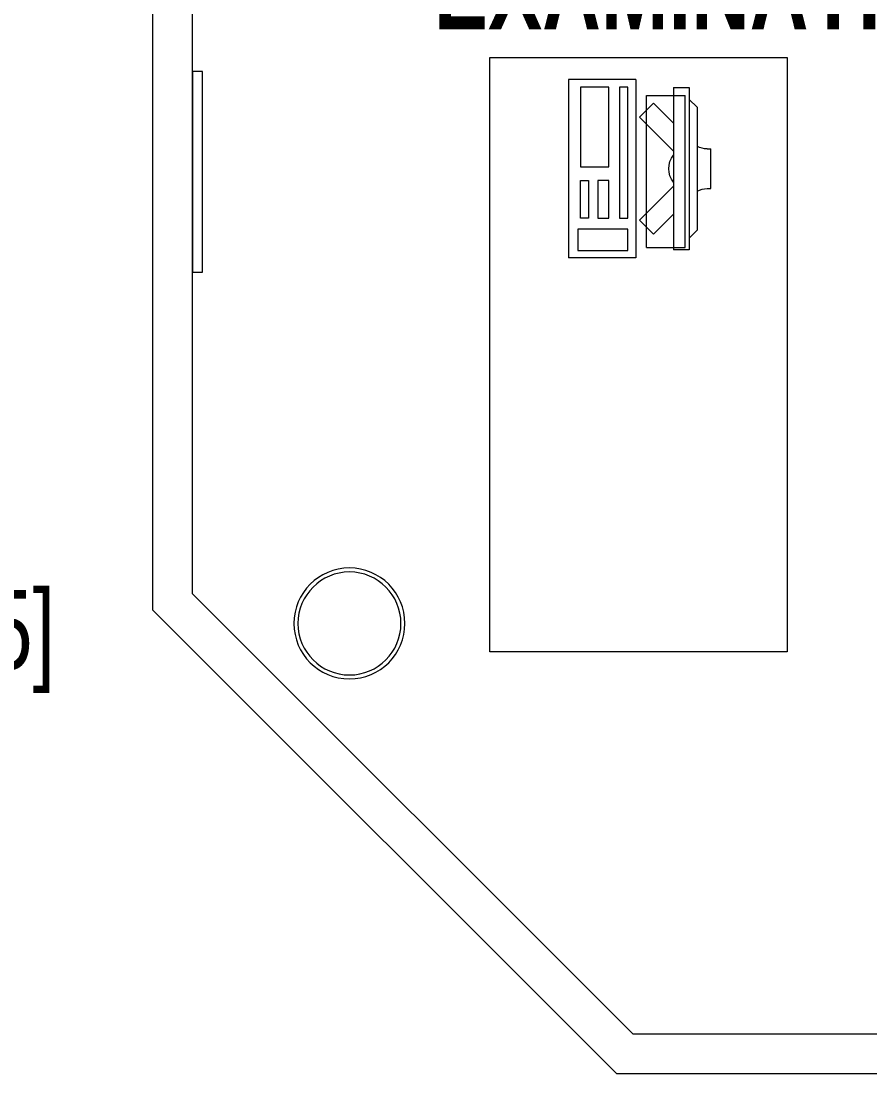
# Model space of a CAD drawing. Header units: millimetres. Extents: x -2143172 to 5255, y -610845 to 279739.
# Drawn here: x -1092660 to -1090518, y -582468 to -579811 of the extents above; entities that cross this region are included whole.
import ezdxf

# ---------------------------------------------------------------- set-up
doc = ezdxf.new("R2010")
doc.units = ezdxf.units.MM
doc.header["$LTSCALE"] = 30
doc.linetypes.add('HIDDEN', pattern=[9.525, 6.35, -3.175])
doc.layers.get('0').update_dxf_attribs({"lineweight": 5})
for name, color, linetype, lineweight in [('72_EGR_BASE_TEXT', 7, 'Continuous', 5), ('LOADING', 163, 'Continuous', 5), ('Walls', 32, 'Continuous', 5)]:
    doc.layers.add(name, color=color, linetype=linetype, lineweight=lineweight)
doc.styles.add('X3G_ENTITY_9EC9', font='swisscl.ttf', dxfattribs={"height": 0.2})
doc.styles.add('X3G_ENTITY_9F38', font='swisscl.ttf', dxfattribs={"height": 0.2})

# ---------------------------------------------------------------- blocks, each defined once
blk = doc.blocks.new('WM00001-P')
blk.add_circle((0, 0), 0.14)
at = {"color": 8}
blk.add_circle((0, 0), 0.13, dxfattribs=at)
blk = doc.blocks.new('ITCWLS1-P')
for p, q in [((-0.2651, 0.43, 0), (-0.3051, 0.43, 0)), ((-0.3051, 0.43, 0), (-0.3051, 0.02, 0)), ((-0.2651, 0.43, 0), (-0.2651, 0.02, 0)), ((-0.17, 0.45), (-0.17, 0)), ((-0.17, 0.45), (0, 0.45)), ((-0.1496, 0.4305), (-0.1291, 0.4305)), ((-0.1291, 0.4305), (-0.1291, 0.4089)), ((0, 0.45), (0, 0)), ((-0.3251, 0.38, 0), (-0.3051, 0.4, 0)), ((-0.3251, 0.38, 0), (-0.3251, 0.07, 0)), ((-0.3251, 0.07, 0), (-0.3051, 0.05, 0)), ((-0.3051, 0.02, 0), (-0.2651, 0.02, 0)), ((-0.17, 0), (0, 0))]:
    blk.add_line(p, q)
at = {"color": 8, "linetype": 'HIDDEN'}
for p, q in [((-0.197, 0.4094), (-0.295, 0.4094)), ((-0.295, 0.0264), (-0.295, 0.4094)), ((-0.197, 0.0264), (-0.197, 0.4094)), ((-0.197, 0.0264), (-0.295, 0.0264))]:
    blk.add_line(p, q, dxfattribs=at)
at = {"color": 1, "extrusion": (2.48281e-10, 3.18408e-10, -1)}
for p, q in [((-0.2651, 0.3395), (-0.2144, 0.3902)), ((-0.1791, 0.3548), (-0.2144, 0.3902)), ((-0.2651, 0.2688), (-0.1791, 0.3548))]:
    blk.add_line(p, q, dxfattribs=at)
at = {"color": 1}
for p, q in [((-0.3503, 0.275), (-0.3596, 0.275)), ((-0.3596, 0.175), (-0.3596, 0.275)), ((-0.3503, 0.175), (-0.3596, 0.175))]:
    blk.add_line(p, q, dxfattribs=at)
at = {"color": 1, "extrusion": (2.48281e-10, -3.18408e-10, -1)}
for p, q in [((-0.2651, 0.1812), (-0.1791, 0.0952)), ((-0.2651, 0.1105), (-0.2144, 0.0598)), ((-0.1791, 0.0952), (-0.2144, 0.0598))]:
    blk.add_line(p, q, dxfattribs=at)
blk.add_lwpolyline([(-0.1291, 0.4089), (-0.1291, 0.1), (-0.1496, 0.1), (-0.1496, 0.4305)])
for points in [[(-0.1019, 0.4305), (-0.0304, 0.4305), (-0.0304, 0.2294), (-0.1019, 0.2294)], [(-0.1019, 0.1954), (-0.0747, 0.1954), (-0.0747, 0.1), (-0.1019, 0.1)], [(-0.0304, 0.1954), (-0.0508, 0.1954), (-0.0508, 0.1), (-0.0304, 0.1)], [(-0.1496, 0.0727), (-0.0236, 0.0727), (-0.0236, 0.0182), (-0.1496, 0.0182)]]:
    blk.add_lwpolyline(points, close=True)
at = {"color": 250, "linetype": 'Continuous'}
for points in [[(-0.1496, 0.1), (-0.1496, 0.1), (-0.1496, 0.1), (-0.1496, 0.1), (-0.1496, 0.1), (-0.1496, 0.1), (-0.1496, 0.1), (-0.1496, 0.1), (-0.1496, 0.1)], [(-0.1496, 0.1), (-0.1496, 0.1), (-0.1496, 0.1), (-0.1496, 0.1), (-0.1496, 0.1), (-0.1496, 0.1), (-0.1496, 0.1), (-0.1496, 0.1), (-0.1496, 0.1), (-0.1496, 0.1), (-0.1496, 0.1), (-0.1496, 0.1), (-0.1496, 0.1), (-0.1496, 0.1), (-0.1496, 0.1), (-0.1496, 0.1), (-0.1496, 0.1), (-0.1496, 0.1)], [(-0.1496, 0.1), (-0.1496, 0.1), (-0.1496, 0.1), (-0.1496, 0.1), (-0.1496, 0.1), (-0.1496, 0.1), (-0.1496, 0.1), (-0.1496, 0.1), (-0.1496, 0.1), (-0.1496, 0.1)], [(-0.1496, 0.1), (-0.1496, 0.1), (-0.1496, 0.1), (-0.1496, 0.1), (-0.1496, 0.1), (-0.1496, 0.1), (-0.1496, 0.1)], [(-0.1496, 0.1), (-0.1496, 0.1), (-0.1496, 0.1), (-0.1496, 0.1), (-0.1496, 0.1), (-0.1496, 0.1), (-0.1496, 0.1), (-0.1496, 0.1), (-0.1496, 0.1), (-0.1496, 0.1)], [(-0.1496, 0.1), (-0.1496, 0.1), (-0.1496, 0.1), (-0.1496, 0.1), (-0.1496, 0.1), (-0.1496, 0.1), (-0.1496, 0.1), (-0.1496, 0.1), (-0.1496, 0.1), (-0.1496, 0.1), (-0.1496, 0.1), (-0.1496, 0.1), (-0.1496, 0.1), (-0.1496, 0.1), (-0.1496, 0.1)], [(-0.1496, 0.1), (-0.1496, 0.1), (-0.1496, 0.1), (-0.1496, 0.1), (-0.1496, 0.1), (-0.1496, 0.1), (-0.1496, 0.1), (-0.1496, 0.1), (-0.1496, 0.1), (-0.1496, 0.1)], [(-0.1496, 0.1), (-0.1496, 0.1), (-0.1496, 0.1), (-0.1496, 0.1), (-0.1496, 0.1), (-0.1496, 0.1), (-0.1496, 0.1), (-0.1496, 0.1), (-0.1496, 0.1), (-0.1496, 0.1)], [(-0.1496, 0.1), (-0.1496, 0.1), (-0.1496, 0.1), (-0.1496, 0.1), (-0.1496, 0.1), (-0.1496, 0.1), (-0.1496, 0.1), (-0.1496, 0.1), (-0.1496, 0.1), (-0.1496, 0.1), (-0.1496, 0.1), (-0.1496, 0.1), (-0.1496, 0.1), (-0.1496, 0.1), (-0.1496, 0.1), (-0.1496, 0.1), (-0.1496, 0.1), (-0.1496, 0.1), (-0.1496, 0.1), (-0.1496, 0.1), (-0.1496, 0.1), (-0.1496, 0.1), (-0.1496, 0.1), (-0.1496, 0.1), (-0.1496, 0.1), (-0.1496, 0.1), (-0.1496, 0.1), (-0.1496, 0.1), (-0.1496, 0.1), (-0.1496, 0.1), (-0.1496, 0.1), (-0.1496, 0.1), (-0.1496, 0.1), (-0.1496, 0.1), (-0.1496, 0.1), (-0.1496, 0.1), (-0.1496, 0.1), (-0.1496, 0.1), (-0.1496, 0.1), (-0.1496, 0.1), (-0.1496, 0.1), (-0.1496, 0.1), (-0.1496, 0.1), (-0.1496, 0.1), (-0.1496, 0.1), (-0.1496, 0.1), (-0.1496, 0.1), (-0.1496, 0.1), (-0.1496, 0.1), (-0.1496, 0.1), (-0.1496, 0.1), (-0.1496, 0.1), (-0.1496, 0.1), (-0.1496, 0.1)], [(-0.1496, 0.1), (-0.1496, 0.1), (-0.1496, 0.1), (-0.1496, 0.1), (-0.1496, 0.1), (-0.1496, 0.1), (-0.1496, 0.1), (-0.1496, 0.1), (-0.1496, 0.1), (-0.1496, 0.1), (-0.1496, 0.1), (-0.1496, 0.1), (-0.1496, 0.1), (-0.1496, 0.1), (-0.1496, 0.1), (-0.1496, 0.1), (-0.1496, 0.1), (-0.1496, 0.1), (-0.1496, 0.1), (-0.1496, 0.1), (-0.1496, 0.1), (-0.1496, 0.1), (-0.1496, 0.1), (-0.1496, 0.1), (-0.1496, 0.1), (-0.1496, 0.1), (-0.1496, 0.1), (-0.1496, 0.1), (-0.1496, 0.1), (-0.1496, 0.1), (-0.1496, 0.1), (-0.1496, 0.1), (-0.1496, 0.1), (-0.1496, 0.1), (-0.1496, 0.1), (-0.1496, 0.1), (-0.1496, 0.1), (-0.1496, 0.1), (-0.1496, 0.1), (-0.1496, 0.1), (-0.1496, 0.1), (-0.1496, 0.1), (-0.1496, 0.1), (-0.1496, 0.1), (-0.1496, 0.1), (-0.1496, 0.1), (-0.1496, 0.1), (-0.1496, 0.1), (-0.1496, 0.1), (-0.1496, 0.1), (-0.1496, 0.1), (-0.1496, 0.1), (-0.1496, 0.1), (-0.1496, 0.1), (-0.1496, 0.1), (-0.1496, 0.1), (-0.1496, 0.1), (-0.1496, 0.1), (-0.1496, 0.1), (-0.1496, 0.1), (-0.1496, 0.1), (-0.1496, 0.1), (-0.1496, 0.1), (-0.1496, 0.1), (-0.1496, 0.1), (-0.1496, 0.1), (-0.1496, 0.1), (-0.1496, 0.1), (-0.1496, 0.1), (-0.1496, 0.1), (-0.1496, 0.1), (-0.1496, 0.1), (-0.1496, 0.1), (-0.1496, 0.1), (-0.1496, 0.1), (-0.1496, 0.1), (-0.1496, 0.1), (-0.1496, 0.1), (-0.1496, 0.1), (-0.1496, 0.1), (-0.1496, 0.1), (-0.1496, 0.1), (-0.1496, 0.1), (-0.1496, 0.1), (-0.1496, 0.1), (-0.1496, 0.1), (-0.1496, 0.1), (-0.1496, 0.1), (-0.1496, 0.1)], [(-0.1496, 0.1), (-0.1496, 0.1), (-0.1496, 0.1), (-0.1496, 0.1), (-0.1496, 0.1), (-0.1496, 0.1), (-0.1496, 0.1), (-0.1496, 0.1), (-0.1496, 0.1), (-0.1496, 0.1), (-0.1496, 0.1), (-0.1496, 0.1)], [(-0.1496, 0.1), (-0.1496, 0.1), (-0.1496, 0.1), (-0.1496, 0.1), (-0.1496, 0.1), (-0.1496, 0.1), (-0.1496, 0.1)], [(-0.1496, 0.1), (-0.1496, 0.1), (-0.1496, 0.1), (-0.1496, 0.1), (-0.1496, 0.1), (-0.1496, 0.1), (-0.1496, 0.1), (-0.1496, 0.1), (-0.1496, 0.1), (-0.1496, 0.1), (-0.1496, 0.1), (-0.1496, 0.1), (-0.1496, 0.1), (-0.1496, 0.1), (-0.1496, 0.1), (-0.1496, 0.1), (-0.1496, 0.1)], [(-0.1496, 0.1), (-0.1496, 0.1), (-0.1496, 0.1), (-0.1496, 0.1), (-0.1496, 0.1), (-0.1496, 0.1), (-0.1496, 0.1), (-0.1496, 0.1), (-0.1496, 0.1), (-0.1496, 0.1), (-0.1496, 0.1), (-0.1496, 0.1), (-0.1496, 0.1), (-0.1496, 0.1), (-0.1496, 0.1), (-0.1496, 0.1), (-0.1496, 0.1), (-0.1496, 0.1), (-0.1496, 0.1), (-0.1496, 0.1), (-0.1496, 0.1), (-0.1496, 0.1), (-0.1496, 0.1), (-0.1496, 0.1), (-0.1496, 0.1), (-0.1496, 0.1), (-0.1496, 0.1), (-0.1496, 0.1), (-0.1496, 0.1), (-0.1496, 0.1), (-0.1496, 0.1), (-0.1496, 0.1), (-0.1496, 0.1), (-0.1496, 0.1), (-0.1496, 0.1), (-0.1496, 0.1), (-0.1496, 0.1), (-0.1496, 0.1), (-0.1496, 0.1), (-0.1496, 0.1), (-0.1496, 0.1), (-0.1496, 0.1), (-0.1496, 0.1), (-0.1496, 0.1), (-0.1496, 0.1), (-0.1496, 0.1), (-0.1496, 0.1), (-0.1496, 0.1), (-0.1496, 0.1), (-0.1496, 0.1), (-0.1496, 0.1), (-0.1496, 0.1), (-0.1496, 0.1), (-0.1496, 0.1), (-0.1496, 0.1), (-0.1496, 0.1), (-0.1496, 0.1), (-0.1496, 0.1), (-0.1496, 0.1), (-0.1496, 0.1), (-0.1496, 0.1), (-0.1496, 0.1), (-0.1496, 0.1), (-0.1496, 0.1), (-0.1496, 0.1), (-0.1496, 0.1), (-0.1496, 0.1), (-0.1496, 0.1), (-0.1496, 0.1), (-0.1496, 0.1), (-0.1496, 0.1), (-0.1496, 0.1), (-0.1496, 0.1), (-0.1496, 0.1), (-0.1496, 0.1), (-0.1496, 0.1), (-0.1496, 0.1), (-0.1496, 0.1), (-0.1496, 0.1), (-0.1496, 0.1), (-0.1496, 0.1), (-0.1496, 0.1), (-0.1496, 0.1), (-0.1496, 0.1), (-0.1496, 0.1), (-0.1496, 0.1), (-0.1496, 0.1), (-0.1496, 0.1), (-0.1496, 0.1), (-0.1496, 0.1), (-0.1496, 0.1), (-0.1496, 0.1), (-0.1496, 0.1), (-0.1496, 0.1), (-0.1496, 0.1), (-0.1496, 0.1), (-0.1496, 0.1), (-0.1496, 0.1), (-0.1496, 0.1), (-0.1496, 0.1), (-0.1496, 0.1), (-0.1496, 0.1), (-0.1496, 0.1), (-0.1496, 0.1), (-0.1496, 0.1), (-0.1496, 0.1), (-0.1496, 0.1), (-0.1496, 0.1), (-0.1496, 0.1), (-0.1496, 0.1), (-0.1496, 0.1)], [(-0.1496, 0.1), (-0.1496, 0.1), (-0.1496, 0.1), (-0.1496, 0.1), (-0.1496, 0.1), (-0.1496, 0.1), (-0.1496, 0.1), (-0.1496, 0.1)]]:
    blk.add_lwpolyline(points, dxfattribs=at)
for points in [[(-0.1496, 0.1), (-0.1496, 0.1), (-0.1496, 0.1), (-0.1496, 0.1), (-0.1496, 0.1), (-0.1496, 0.1), (-0.1496, 0.1), (-0.1496, 0.1), (-0.1496, 0.1), (-0.1496, 0.1), (-0.1496, 0.1), (-0.1496, 0.1), (-0.1496, 0.1), (-0.1496, 0.1), (-0.1496, 0.1), (-0.1496, 0.1), (-0.1496, 0.1), (-0.1496, 0.1), (-0.1496, 0.1), (-0.1496, 0.1), (-0.1496, 0.1), (-0.1496, 0.1), (-0.1496, 0.1), (-0.1496, 0.1), (-0.1496, 0.1), (-0.1496, 0.1), (-0.1496, 0.1), (-0.1496, 0.1), (-0.1496, 0.1), (-0.1496, 0.1), (-0.1496, 0.1), (-0.1496, 0.1), (-0.1496, 0.1), (-0.1496, 0.1), (-0.1496, 0.1), (-0.1496, 0.1), (-0.1496, 0.1), (-0.1496, 0.1), (-0.1496, 0.1), (-0.1496, 0.1), (-0.1496, 0.1), (-0.1496, 0.1), (-0.1496, 0.1), (-0.1496, 0.1), (-0.1496, 0.1), (-0.1496, 0.1), (-0.1496, 0.1), (-0.1496, 0.1), (-0.1496, 0.1), (-0.1496, 0.1), (-0.1496, 0.1), (-0.1496, 0.1), (-0.1496, 0.1), (-0.1496, 0.1), (-0.1496, 0.1), (-0.1496, 0.1), (-0.1496, 0.1), (-0.1496, 0.1), (-0.1496, 0.1), (-0.1496, 0.1), (-0.1496, 0.1), (-0.1496, 0.1), (-0.1496, 0.1), (-0.1496, 0.1), (-0.1496, 0.1), (-0.1496, 0.1), (-0.1496, 0.1), (-0.1496, 0.1), (-0.1496, 0.1), (-0.1496, 0.1), (-0.1496, 0.1), (-0.1496, 0.1), (-0.1496, 0.1), (-0.1496, 0.1), (-0.1496, 0.1), (-0.1496, 0.1), (-0.1496, 0.1), (-0.1496, 0.1), (-0.1496, 0.1), (-0.1496, 0.1), (-0.1496, 0.1), (-0.1496, 0.1), (-0.1496, 0.1), (-0.1496, 0.1), (-0.1496, 0.1), (-0.1496, 0.1), (-0.1496, 0.1), (-0.1496, 0.1), (-0.1496, 0.1), (-0.1496, 0.1), (-0.1496, 0.1), (-0.1496, 0.1), (-0.1496, 0.1), (-0.1496, 0.1), (-0.1496, 0.1), (-0.1496, 0.1), (-0.1496, 0.1), (-0.1496, 0.1), (-0.1496, 0.1), (-0.1496, 0.1), (-0.1496, 0.1), (-0.1496, 0.1), (-0.1496, 0.1), (-0.1496, 0.1), (-0.1496, 0.1), (-0.1496, 0.1), (-0.1496, 0.1), (-0.1496, 0.1), (-0.1496, 0.1), (-0.1496, 0.1), (-0.1496, 0.1), (-0.1496, 0.1), (-0.1496, 0.1), (-0.1496, 0.1), (-0.1496, 0.1), (-0.1496, 0.1), (-0.1496, 0.1), (-0.1496, 0.1), (-0.1496, 0.1), (-0.1496, 0.1), (-0.1496, 0.1), (-0.1496, 0.1), (-0.1496, 0.1), (-0.1496, 0.1), (-0.1496, 0.1), (-0.1496, 0.1), (-0.1496, 0.1), (-0.1496, 0.1), (-0.1496, 0.1), (-0.1496, 0.1), (-0.1496, 0.1), (-0.1496, 0.1), (-0.1496, 0.1), (-0.1496, 0.1), (-0.1496, 0.1), (-0.1496, 0.1), (-0.1496, 0.1), (-0.1496, 0.1), (-0.1496, 0.1), (-0.1496, 0.1), (-0.1496, 0.1), (-0.1496, 0.1), (-0.1496, 0.1), (-0.1496, 0.1), (-0.1496, 0.1), (-0.1496, 0.1), (-0.1496, 0.1), (-0.1496, 0.1), (-0.1496, 0.1), (-0.1496, 0.1), (-0.1496, 0.1), (-0.1496, 0.1), (-0.1496, 0.1), (-0.1496, 0.1), (-0.1496, 0.1), (-0.1496, 0.1), (-0.1496, 0.1), (-0.1496, 0.1), (-0.1496, 0.1), (-0.1496, 0.1), (-0.1496, 0.1), (-0.1496, 0.1), (-0.1496, 0.1), (-0.1496, 0.1), (-0.1496, 0.1), (-0.1496, 0.1), (-0.1496, 0.1), (-0.1496, 0.1), (-0.1496, 0.1), (-0.1496, 0.1), (-0.1496, 0.1), (-0.1496, 0.1), (-0.1496, 0.1), (-0.1496, 0.1), (-0.1496, 0.1), (-0.1496, 0.1), (-0.1496, 0.1), (-0.1496, 0.1), (-0.1496, 0.1), (-0.1496, 0.1), (-0.1496, 0.1), (-0.1496, 0.1), (-0.1496, 0.1), (-0.1496, 0.1), (-0.1496, 0.1), (-0.1496, 0.1), (-0.1496, 0.1), (-0.1496, 0.1), (-0.1496, 0.1), (-0.1496, 0.1), (-0.1496, 0.1), (-0.1496, 0.1), (-0.1496, 0.1), (-0.1496, 0.1), (-0.1496, 0.1), (-0.1496, 0.1), (-0.1496, 0.1), (-0.1496, 0.1), (-0.1496, 0.1), (-0.1496, 0.1), (-0.1496, 0.1), (-0.1496, 0.1), (-0.1496, 0.1), (-0.1496, 0.1), (-0.1496, 0.1), (-0.1496, 0.1), (-0.1496, 0.1), (-0.1496, 0.1), (-0.1496, 0.1), (-0.1496, 0.1), (-0.1496, 0.1), (-0.1496, 0.1), (-0.1496, 0.1), (-0.1496, 0.1), (-0.1496, 0.1), (-0.1496, 0.1), (-0.1496, 0.1), (-0.1496, 0.1), (-0.1496, 0.1), (-0.1496, 0.1), (-0.1496, 0.1), (-0.1496, 0.1), (-0.1496, 0.1), (-0.1496, 0.1), (-0.1496, 0.1), (-0.1496, 0.1), (-0.1496, 0.1), (-0.1496, 0.1), (-0.1496, 0.1), (-0.1496, 0.1), (-0.1496, 0.1), (-0.1496, 0.1), (-0.1496, 0.1), (-0.1496, 0.1), (-0.1496, 0.1), (-0.1496, 0.1), (-0.1496, 0.1), (-0.1496, 0.1), (-0.1496, 0.1), (-0.1496, 0.1), (-0.1496, 0.1), (-0.1496, 0.1), (-0.1496, 0.1), (-0.1496, 0.1), (-0.1496, 0.1), (-0.1496, 0.1), (-0.1496, 0.1), (-0.1496, 0.1), (-0.1496, 0.1), (-0.1496, 0.1), (-0.1496, 0.1), (-0.1496, 0.1), (-0.1496, 0.1), (-0.1496, 0.1), (-0.1496, 0.1), (-0.1496, 0.1), (-0.1496, 0.1), (-0.1496, 0.1), (-0.1496, 0.1), (-0.1496, 0.1), (-0.1496, 0.1), (-0.1496, 0.1), (-0.1496, 0.1), (-0.1496, 0.1), (-0.1496, 0.1), (-0.1496, 0.1), (-0.1496, 0.1), (-0.1496, 0.1), (-0.1496, 0.1), (-0.1496, 0.1), (-0.1496, 0.1), (-0.1496, 0.1), (-0.1496, 0.1), (-0.1496, 0.1), (-0.1496, 0.1), (-0.1496, 0.1), (-0.1496, 0.1)], [(-0.1496, 0.1), (-0.1496, 0.1), (-0.1496, 0.1), (-0.1496, 0.1), (-0.1496, 0.1), (-0.1496, 0.1), (-0.1496, 0.1), (-0.1496, 0.1), (-0.1496, 0.1), (-0.1496, 0.1), (-0.1496, 0.1), (-0.1496, 0.1), (-0.1496, 0.1), (-0.1496, 0.1), (-0.1496, 0.1), (-0.1496, 0.1), (-0.1496, 0.1), (-0.1496, 0.1), (-0.1496, 0.1), (-0.1496, 0.1), (-0.1496, 0.1), (-0.1496, 0.1), (-0.1496, 0.1), (-0.1496, 0.1), (-0.1496, 0.1), (-0.1496, 0.1), (-0.1496, 0.1), (-0.1496, 0.1), (-0.1496, 0.1), (-0.1496, 0.1), (-0.1496, 0.1), (-0.1496, 0.1), (-0.1496, 0.1), (-0.1496, 0.1), (-0.1496, 0.1), (-0.1496, 0.1), (-0.1496, 0.1), (-0.1496, 0.1), (-0.1496, 0.1), (-0.1496, 0.1), (-0.1496, 0.1), (-0.1496, 0.1), (-0.1496, 0.1), (-0.1496, 0.1), (-0.1496, 0.1), (-0.1496, 0.1), (-0.1496, 0.1), (-0.1496, 0.1), (-0.1496, 0.1), (-0.1496, 0.1), (-0.1496, 0.1), (-0.1496, 0.1), (-0.1496, 0.1), (-0.1496, 0.1), (-0.1496, 0.1), (-0.1496, 0.1), (-0.1496, 0.1), (-0.1496, 0.1), (-0.1496, 0.1), (-0.1496, 0.1), (-0.1496, 0.1), (-0.1496, 0.1), (-0.1496, 0.1), (-0.1496, 0.1), (-0.1496, 0.1), (-0.1496, 0.1), (-0.1496, 0.1), (-0.1496, 0.1), (-0.1496, 0.1), (-0.1496, 0.1), (-0.1496, 0.1), (-0.1496, 0.1), (-0.1496, 0.1), (-0.1496, 0.1), (-0.1496, 0.1), (-0.1496, 0.1), (-0.1496, 0.1), (-0.1496, 0.1), (-0.1496, 0.1), (-0.1496, 0.1), (-0.1496, 0.1), (-0.1496, 0.1), (-0.1496, 0.1), (-0.1496, 0.1), (-0.1496, 0.1), (-0.1496, 0.1), (-0.1496, 0.1), (-0.1496, 0.1), (-0.1496, 0.1), (-0.1496, 0.1), (-0.1496, 0.1), (-0.1496, 0.1), (-0.1496, 0.1), (-0.1496, 0.1), (-0.1496, 0.1), (-0.1496, 0.1), (-0.1496, 0.1), (-0.1496, 0.1), (-0.1496, 0.1), (-0.1496, 0.1), (-0.1496, 0.1), (-0.1496, 0.1), (-0.1496, 0.1), (-0.1496, 0.1), (-0.1496, 0.1), (-0.1496, 0.1), (-0.1496, 0.1), (-0.1496, 0.1), (-0.1496, 0.1), (-0.1496, 0.1), (-0.1496, 0.1), (-0.1496, 0.1), (-0.1496, 0.1), (-0.1496, 0.1), (-0.1496, 0.1), (-0.1496, 0.1), (-0.1496, 0.1), (-0.1496, 0.1), (-0.1496, 0.1), (-0.1496, 0.1), (-0.1496, 0.1), (-0.1496, 0.1), (-0.1496, 0.1), (-0.1496, 0.1), (-0.1496, 0.1), (-0.1496, 0.1), (-0.1496, 0.1), (-0.1496, 0.1), (-0.1496, 0.1), (-0.1496, 0.1), (-0.1496, 0.1), (-0.1496, 0.1), (-0.1496, 0.1), (-0.1496, 0.1), (-0.1496, 0.1), (-0.1496, 0.1), (-0.1496, 0.1), (-0.1496, 0.1), (-0.1496, 0.1), (-0.1496, 0.1), (-0.1496, 0.1), (-0.1496, 0.1), (-0.1496, 0.1), (-0.1496, 0.1), (-0.1496, 0.1), (-0.1496, 0.1), (-0.1496, 0.1), (-0.1496, 0.1), (-0.1496, 0.1), (-0.1496, 0.1), (-0.1496, 0.1), (-0.1496, 0.1), (-0.1496, 0.1), (-0.1496, 0.1), (-0.1496, 0.1), (-0.1496, 0.1), (-0.1496, 0.1), (-0.1496, 0.1), (-0.1496, 0.1), (-0.1496, 0.1), (-0.1496, 0.1), (-0.1496, 0.1), (-0.1496, 0.1), (-0.1496, 0.1), (-0.1496, 0.1), (-0.1496, 0.1), (-0.1496, 0.1), (-0.1496, 0.1), (-0.1496, 0.1), (-0.1496, 0.1), (-0.1496, 0.1), (-0.1496, 0.1), (-0.1496, 0.1), (-0.1496, 0.1), (-0.1496, 0.1), (-0.1496, 0.1), (-0.1496, 0.1), (-0.1496, 0.1), (-0.1496, 0.1), (-0.1496, 0.1), (-0.1496, 0.1), (-0.1496, 0.1), (-0.1496, 0.1), (-0.1496, 0.1), (-0.1496, 0.1), (-0.1496, 0.1), (-0.1496, 0.1), (-0.1496, 0.1), (-0.1496, 0.1), (-0.1496, 0.1), (-0.1496, 0.1), (-0.1496, 0.1), (-0.1496, 0.1), (-0.1496, 0.1), (-0.1496, 0.1), (-0.1496, 0.1), (-0.1496, 0.1), (-0.1496, 0.1), (-0.1496, 0.1), (-0.1496, 0.1), (-0.1496, 0.1), (-0.1496, 0.1), (-0.1496, 0.1), (-0.1496, 0.1), (-0.1496, 0.1), (-0.1496, 0.1), (-0.1496, 0.1), (-0.1496, 0.1), (-0.1496, 0.1), (-0.1496, 0.1), (-0.1496, 0.1), (-0.1496, 0.1), (-0.1496, 0.1), (-0.1496, 0.1)], [(-0.1496, 0.1), (-0.1496, 0.1), (-0.1496, 0.1), (-0.1496, 0.1), (-0.1496, 0.1), (-0.1496, 0.1), (-0.1496, 0.1), (-0.1496, 0.1), (-0.1496, 0.1), (-0.1496, 0.1), (-0.1496, 0.1), (-0.1496, 0.1), (-0.1496, 0.1), (-0.1496, 0.1), (-0.1496, 0.1), (-0.1496, 0.1), (-0.1496, 0.1), (-0.1496, 0.1), (-0.1496, 0.1), (-0.1496, 0.1), (-0.1496, 0.1), (-0.1496, 0.1), (-0.1496, 0.1), (-0.1496, 0.1), (-0.1496, 0.1), (-0.1496, 0.1), (-0.1496, 0.1), (-0.1496, 0.1), (-0.1496, 0.1), (-0.1496, 0.1), (-0.1496, 0.1), (-0.1496, 0.1), (-0.1496, 0.1), (-0.1496, 0.1), (-0.1496, 0.1), (-0.1496, 0.1), (-0.1496, 0.1), (-0.1496, 0.1), (-0.1496, 0.1), (-0.1496, 0.1), (-0.1496, 0.1), (-0.1496, 0.1), (-0.1496, 0.1), (-0.1496, 0.1), (-0.1496, 0.1), (-0.1496, 0.1), (-0.1496, 0.1), (-0.1496, 0.1), (-0.1496, 0.1), (-0.1496, 0.1), (-0.1496, 0.1), (-0.1496, 0.1), (-0.1496, 0.1), (-0.1496, 0.1), (-0.1496, 0.1), (-0.1496, 0.1), (-0.1496, 0.1), (-0.1496, 0.1), (-0.1496, 0.1), (-0.1496, 0.1), (-0.1496, 0.1), (-0.1496, 0.1), (-0.1496, 0.1), (-0.1496, 0.1), (-0.1496, 0.1), (-0.1496, 0.1), (-0.1496, 0.1), (-0.1496, 0.1), (-0.1496, 0.1), (-0.1496, 0.1), (-0.1496, 0.1), (-0.1496, 0.1), (-0.1496, 0.1), (-0.1496, 0.1), (-0.1496, 0.1), (-0.1496, 0.1), (-0.1496, 0.1), (-0.1496, 0.1), (-0.1496, 0.1), (-0.1496, 0.1), (-0.1496, 0.1), (-0.1496, 0.1), (-0.1496, 0.1), (-0.1496, 0.1), (-0.1496, 0.1), (-0.1496, 0.1), (-0.1496, 0.1), (-0.1496, 0.1), (-0.1496, 0.1), (-0.1496, 0.1), (-0.1496, 0.1), (-0.1496, 0.1), (-0.1496, 0.1), (-0.1496, 0.1), (-0.1496, 0.1), (-0.1496, 0.1), (-0.1496, 0.1), (-0.1496, 0.1), (-0.1496, 0.1), (-0.1496, 0.1), (-0.1496, 0.1), (-0.1496, 0.1), (-0.1496, 0.1), (-0.1496, 0.1), (-0.1496, 0.1), (-0.1496, 0.1), (-0.1496, 0.1), (-0.1496, 0.1), (-0.1496, 0.1), (-0.1496, 0.1), (-0.1496, 0.1), (-0.1496, 0.1), (-0.1496, 0.1), (-0.1496, 0.1), (-0.1496, 0.1), (-0.1496, 0.1), (-0.1496, 0.1), (-0.1496, 0.1), (-0.1496, 0.1), (-0.1496, 0.1), (-0.1496, 0.1), (-0.1496, 0.1), (-0.1496, 0.1), (-0.1496, 0.1), (-0.1496, 0.1), (-0.1496, 0.1), (-0.1496, 0.1), (-0.1496, 0.1), (-0.1496, 0.1), (-0.1496, 0.1), (-0.1496, 0.1), (-0.1496, 0.1), (-0.1496, 0.1), (-0.1496, 0.1), (-0.1496, 0.1), (-0.1496, 0.1), (-0.1496, 0.1), (-0.1496, 0.1), (-0.1496, 0.1), (-0.1496, 0.1), (-0.1496, 0.1), (-0.1496, 0.1), (-0.1496, 0.1), (-0.1496, 0.1), (-0.1496, 0.1), (-0.1496, 0.1), (-0.1496, 0.1), (-0.1496, 0.1), (-0.1496, 0.1), (-0.1496, 0.1), (-0.1496, 0.1), (-0.1496, 0.1), (-0.1496, 0.1), (-0.1496, 0.1), (-0.1496, 0.1), (-0.1496, 0.1), (-0.1496, 0.1), (-0.1496, 0.1), (-0.1496, 0.1), (-0.1496, 0.1), (-0.1496, 0.1), (-0.1496, 0.1), (-0.1496, 0.1), (-0.1496, 0.1), (-0.1496, 0.1), (-0.1496, 0.1), (-0.1496, 0.1), (-0.1496, 0.1), (-0.1496, 0.1), (-0.1496, 0.1), (-0.1496, 0.1), (-0.1496, 0.1), (-0.1496, 0.1), (-0.1496, 0.1), (-0.1496, 0.1), (-0.1496, 0.1), (-0.1496, 0.1), (-0.1496, 0.1), (-0.1496, 0.1), (-0.1496, 0.1), (-0.1496, 0.1), (-0.1496, 0.1), (-0.1496, 0.1), (-0.1496, 0.1), (-0.1496, 0.1), (-0.1496, 0.1), (-0.1496, 0.1), (-0.1496, 0.1), (-0.1496, 0.1), (-0.1496, 0.1), (-0.1496, 0.1), (-0.1496, 0.1), (-0.1496, 0.1), (-0.1496, 0.1), (-0.1496, 0.1), (-0.1496, 0.1), (-0.1496, 0.1), (-0.1496, 0.1), (-0.1496, 0.1), (-0.1496, 0.1), (-0.1496, 0.1), (-0.1496, 0.1), (-0.1496, 0.1), (-0.1496, 0.1), (-0.1496, 0.1), (-0.1496, 0.1), (-0.1496, 0.1), (-0.1496, 0.1), (-0.1496, 0.1), (-0.1496, 0.1), (-0.1496, 0.1), (-0.1496, 0.1), (-0.1496, 0.1), (-0.1496, 0.1), (-0.1496, 0.1), (-0.1496, 0.1), (-0.1496, 0.1), (-0.1496, 0.1), (-0.1496, 0.1)]]:
    blk.add_lwpolyline(points, close=True, dxfattribs=at)
at = {"color": 1}
for centre, radius, start, end in [((-0.3503, 0.325), 0.05, 270, 300.3093), ((-0.3089, 0.225), 0.0556, 321.9431, 38.0569), ((-0.3503, 0.125), 0.05, 59.6907, 90)]:
    blk.add_arc(centre, radius, start, end, dxfattribs=at)

msp = doc.modelspace()

# ---------------------------------------------------------------- linework, layer by layer
at = {"layer": 'LOADING', "elevation": 0.1}
msp.add_lwpolyline([(-1091477, -579903.1), (-1090727, -579903.1), (-1090727, -581403.1), (-1091477, -581403.1)], close=True, dxfattribs=at)
msp.add_lwpolyline([(-1092227, -580444.6), (-1092202, -580444.6), (-1092202, -579938.6), (-1092227, -579938.6), (-1092227, -580444.6)], dxfattribs=at)
at = {"layer": 'Walls'}
for p, q in [((-1092327, -581298.1, 0.2), (-1092327, -579448.1, 0.2)), ((-1092227, -581256.7, 0.2), (-1092227, -579448.1, 0.2)), ((-1092227, -581256.7, 0.2), (-1091115.6, -582368.1, 0.2)), ((-1092327, -581298.1, 0.2), (-1091157, -582468.1, 0.2)), ((-1088217.4, -582368.1, 0.2), (-1091115.6, -582368.1, 0.2)), ((-1084017.4, -582468.1, 0.2), (-1091157, -582468.1, 0.2))]:
    msp.add_line(p, q, dxfattribs=at)

# ---------------------------------------------------------------- block references
at = {"layer": 'LOADING', "extrusion": (-8.01373e-06, 1.9399e-16, 1), "xscale": -1000.000000000007, "yscale": 1000.000000000008, "zscale": 1000.000000000007}
msp.add_blockref('ITCWLS1-P', (-1091278.9, -580408.6, 8.8), dxfattribs=at)
at = {"layer": 'LOADING', "extrusion": (2.25644e-18, 2.24019e-05, -1), "xscale": 1000, "yscale": 1000, "zscale": 1000, "rotation": 90.00000000000001}
msp.add_blockref('WM00001-P', (1091831.2, -581331.3, -13.1), dxfattribs=at)

# ---------------------------------------------------------------- texts
at = {"layer": '72_EGR_BASE_TEXT', "insert": (-1090553.6, -579298.3, 0.1), "char_height": 200, "width": 3508.102, "attachment_point": 2, "style": 'X3G_ENTITY_9EC9'}
msp.add_mtext('{\\fSwis721 LtCn BT|b1|i0|c0|p34;GENERAL CONSULTATION / EXAMINATION ROOM}', dxfattribs=at)
at = {"layer": '72_EGR_BASE_TEXT', "insert": (-1093029.2, -581246.6, 0.2), "char_height": 200, "attachment_point": 2, "style": 'X3G_ENTITY_9F38'}
msp.add_mtext('[OPDF65]', dxfattribs=at)

doc.saveas('drawing.dxf')
